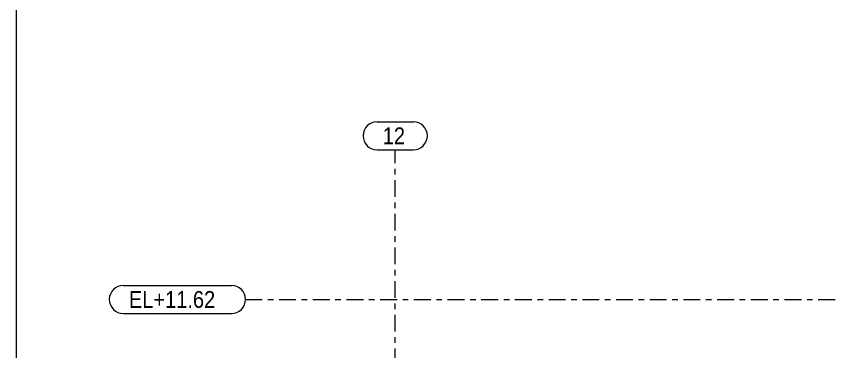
# Model space of a CAD drawing. Header units: millimetres. Extents: x -49 to 773, y -73 to 501.
# Drawn here: x -46.7 to 98.8, y 273.8 to 333.6 of the extents above; entities that cross this region are included whole.
import ezdxf

# ---------------------------------------------------------------- set-up
doc = ezdxf.new("R2010")
doc.units = ezdxf.units.MM
doc.linetypes.add('XKITLINE00', pattern=[0])
doc.linetypes.add('XKITLINE03', pattern=[6, 3, -1, 1, -1])
doc.layers.add('DrawingSheet', color=5, linetype='Continuous', lineweight=0)
doc.layers.add('S-grid', color=1, linetype='Continuous', lineweight=0)
doc.styles.add('ARIAL', font='ARIAL.TTF')

# ---------------------------------------------------------------- blocks, each defined once
blk = doc.blocks.new('*A398')
at = {"layer": 'DrawingSheet', "color": 5, "linetype": 'XKITLINE00', "lineweight": 0}
blk.add_line((-46.74, 500.54), (-46.74, -73.46), dxfattribs=at)
blk = doc.blocks.new('*A896')
at = {"layer": 'S-grid', "color": 1, "linetype": 'XKITLINE03', "lineweight": 0}
blk.add_line((-5.94, 283.14), (169.94, 283.14), dxfattribs=at)
at = {"layer": 'S-grid', "color": 3, "style": 'ARIAL', "width": 0.85}
blk.add_text('EL+11.62', height=3, dxfattribs=at).set_placement((-26.68, 281.64))
blk = doc.blocks.new('*A948')
at = {"layer": 'S-grid', "color": 1, "linetype": 'XKITLINE03', "lineweight": 0}
for p, q in [((20.73, 271.42), (20.73, 309.8)), ((20.73, 162.6), (20.73, 261.67))]:
    blk.add_line(p, q, dxfattribs=at)
at = {"layer": 'S-grid', "color": 3, "style": 'ARIAL', "width": 0.85}
blk.add_text('12', height=3, dxfattribs=at).set_placement((18.51, 310.8))
blk = doc.blocks.new('*A1091')
at = {"layer": 'S-grid', "color": 1, "linetype": 'XKITLINE00', "lineweight": 0}
for p, q in [((-27.68, 285.64), (-8.44, 285.64)), ((-27.68, 280.64), (-8.44, 280.64))]:
    blk.add_line(p, q, dxfattribs=at)
for centre, start, end in [((-27.68, 283.14), 90, 270), ((-8.44, 283.14), 270, 90)]:
    blk.add_arc(centre, 2.5, start, end, dxfattribs=at)
blk = doc.blocks.new('*A1092')
at = {"layer": 'S-grid', "color": 1, "linetype": 'XKITLINE00', "lineweight": 0}
for p, q in [((17.51, 314.8), (23.96, 314.8)), ((17.51, 309.8), (23.96, 309.8))]:
    blk.add_line(p, q, dxfattribs=at)
for centre, start, end in [((17.51, 312.3), 90, 270), ((23.96, 312.3), 270, 90)]:
    blk.add_arc(centre, 2.5, start, end, dxfattribs=at)

msp = doc.modelspace()

# ---------------------------------------------------------------- block references
at = {"lineweight": 0}
for name in ['*A398', '*A1092', '*A948', '*A1091', '*A896']:
    msp.add_blockref(name, (0, 0), dxfattribs=at)

doc.saveas('drawing.dxf')
